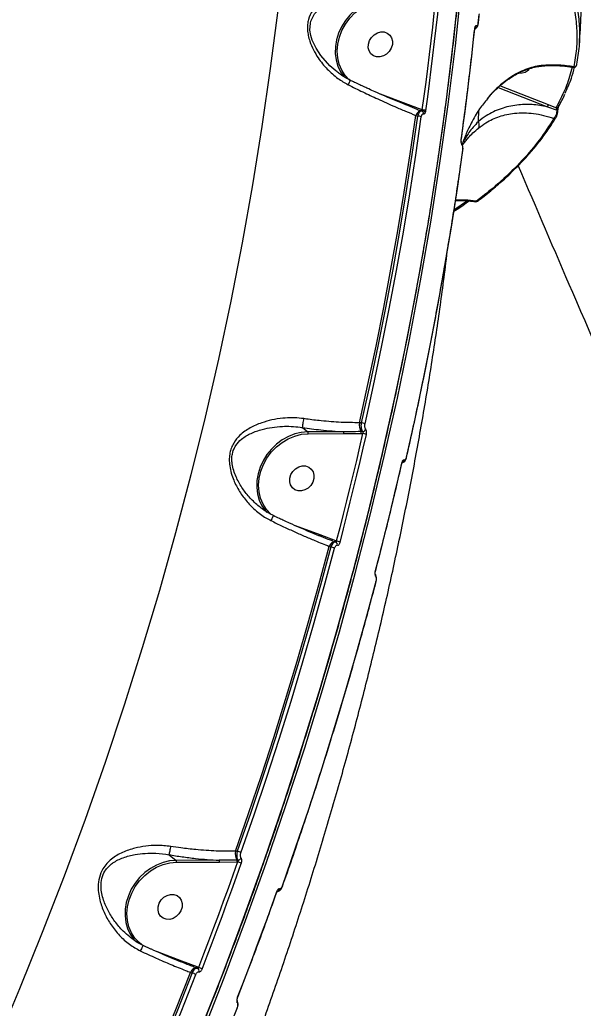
# Model space of a CAD drawing. Header units: millimetres. Extents: x -6879 to 7341, y -8047 to 7187.
# Drawn here: x 573.4 to 763.9, y 2639.2 to 2973.6 of the extents above; entities that cross this region are included whole.
import ezdxf

# ---------------------------------------------------------------- set-up
doc = ezdxf.new("R2010")
doc.units = ezdxf.units.MM
for name, color, linetype in [('DIKOM_ОБЪЕКТ', 7, 'Continuous'), ('DIKOM_РАЗМЕР_ЗОНА', 7, 'Continuous'), ('DIKOM_РАЗМЕР_ОБЪЕКТА', 7, 'Continuous')]:
    doc.layers.add(name, color=color, linetype=linetype)
doc.styles.add('style1', font='arial.ttf', dxfattribs={"width": 0.8})
doc.dimstyles.new('1-50', dxfattribs={"dimtxt": 300, "dimasz": 200, "dimexe": 100, "dimexo": 0, "dimgap": 100, "dimtad": 0, "dimdec": 0, "dimtxsty": 'style1', "dimcen": 0, "dimclrd": 7, "dimclre": 7, "dimadec": 1, "dimazin": 2, "dimtfac": 1, "dimtdec": 0, "dimtmove": 1, "dimatfit": 3, "dimfxl": 0, "dimlwd": 25, "dimlwe": 18, "dimarcsym": 0})

# ---------------------------------------------------------------- blocks, each defined once
blk = doc.blocks.new('*D19')
at = {"layer": 'Defpoints', "color": 0, "transparency": 16777216}
for p in [(5624.04, 6094.27), (-4435.35, 2864.29), (5624.04, -2640.11)]:
    blk.add_point(p, dxfattribs=at)
at = {"layer": 'DIKOM_РАЗМЕР_ОБЪЕКТА', "color": 7, "lineweight": 18, "transparency": 16777216}
for p, q in [((-4435.35, 2864.29), (-4435.35, 6194.27)), ((5624.04, -2640.11), (5624.04, 6194.27))]:
    blk.add_line(p, q, dxfattribs=at)
at = {"layer": 'DIKOM_РАЗМЕР_ОБЪЕКТА', "color": 7, "lineweight": 25, "transparency": 16777216}
for p, q in [((-4235.35, 6094.27), (2113.67, 6094.27)), ((5424.04, 6094.27), (3193.46, 6094.27))]:
    blk.add_line(p, q, dxfattribs=at)
at = {"layer": 'DIKOM_РАЗМЕР_ОБЪЕКТА', "color": 7, "transparency": 16777216}
for points in [[(-4235.35, 6127.6), (-4235.35, 6060.94), (-4435.35, 6094.27)], [(5424.04, 6127.6), (5424.04, 6060.94), (5624.04, 6094.27)]]:
    blk.add_solid(points, dxfattribs=at)
at = {"layer": 'DIKOM_РАЗМЕР_ОБЪЕКТА', "color": 0, "transparency": 16777216, "insert": (2653.56, 6094.27), "char_height": 300, "attachment_point": 5, "style": 'style1'}
blk.add_mtext('10100', dxfattribs=at)
blk = doc.blocks.new('*D17')
at = {"layer": 'Defpoints', "color": 0, "transparency": 16777216}
for p in [(-5935.35, 6990.27), (-5935.35, 998.27), (7340.79, -2830.86)]:
    blk.add_point(p, dxfattribs=at)
at = {"layer": 'DIKOM_РАЗМЕР_ЗОНА', "color": 7, "lineweight": 18, "transparency": 16777216}
for p, q in [((-5935.35, 998.27), (-5935.35, 7090.27)), ((7340.79, -2830.86), (7340.79, 7090.27))]:
    blk.add_line(p, q, dxfattribs=at)
at = {"layer": 'DIKOM_РАЗМЕР_ЗОНА', "color": 7, "lineweight": 25, "transparency": 16777216}
for p, q in [((-5735.35, 6990.27), (2016.67, 6990.27)), ((7140.79, 6990.27), (3096.46, 6990.27))]:
    blk.add_line(p, q, dxfattribs=at)
at = {"layer": 'DIKOM_РАЗМЕР_ЗОНА', "color": 7, "transparency": 16777216}
for points in [[(-5735.35, 7023.6), (-5735.35, 6956.94), (-5935.35, 6990.27)], [(7140.79, 7023.6), (7140.79, 6956.94), (7340.79, 6990.27)]]:
    blk.add_solid(points, dxfattribs=at)
at = {"layer": 'DIKOM_РАЗМЕР_ЗОНА', "color": 0, "transparency": 16777216, "insert": (2556.56, 6990.27), "char_height": 300, "attachment_point": 5, "style": 'style1'}
blk.add_mtext('13300', dxfattribs=at)

msp = doc.modelspace()

# ---------------------------------------------------------------- linework, layer by layer
at = {"layer": 'DIKOM_ОБЪЕКТ', "color": 7, "linetype": 'Continuous', "lineweight": 15}
for p, q in [((728.42, 2972.39), (728.73, 2975.41)), ((728.42, 2972.39), (728.43, 2972.4)), ((680.57, 2956.06), (680.22, 2956.35)), ((735.1, 2950.67), (751.79, 2944.18)), ((752.17, 2944.76), (735.66, 2951.18)), ((704.02, 2945.17), (695.39, 2948.39)), ((728.43, 2939.17), (728.61, 2943.01)), ((754.68, 2943.78), (752.17, 2944.76)), ((755.59, 2944.23), (755.58, 2944.21)), ((707.29, 2941.23), (707.86, 2941.02)), ((709.19, 2942.75), (709.38, 2942.68)), ((754.77, 2940.65), (754.75, 2940.61)), ((723.18, 2929.3), (723.18, 2929.31)), ((724.8, 2912.35), (720.18, 2909.12)), ((728.41, 2912.33), (728.36, 2912.29)), ((688.83, 2837.26), (688.24, 2837.25)), ((668.97, 2835.63), (670.77, 2834.17)), ((682.82, 2834.21), (670.77, 2834.17)), ((670.91, 2833.53), (682.96, 2833.57)), ((682.96, 2833.57), (688.84, 2833.64)), ((689.27, 2834.24), (688.74, 2834.24)), ((688.84, 2833.64), (689.3, 2833.64)), ((674.93, 2799.29), (666.6, 2802.4)), ((680.28, 2797.24), (674.93, 2799.29)), ((679.9, 2796.94), (680.23, 2796.82)), ((680.39, 2797.2), (680.28, 2797.24)), ((678, 2795.43), (678.54, 2795.22)), ((646.92, 2692.27), (646.31, 2692.27)), ((623.86, 2691.1), (626.24, 2689.18)), ((640.79, 2689.23), (626.24, 2689.18)), ((647.19, 2689.26), (646.82, 2689.25)), ((626.37, 2688.54), (640.92, 2688.59)), ((640.92, 2688.59), (646.92, 2688.65)), ((646.92, 2688.65), (647.04, 2688.65)), ((617.75, 2659.17), (615.12, 2660.38)), ((628.15, 2655.13), (619.97, 2658.19)), ((633.4, 2653.12), (628.15, 2655.13)), ((633.02, 2652.82), (633.49, 2652.64)), ((633.81, 2652.97), (633.4, 2653.12)), ((631.12, 2651.31), (631.65, 2651.11))]:
    msp.add_line(p, q, dxfattribs=at)
at = {"layer": 'DIKOM_ОБЪЕКТ', "color": 7, "linetype": 'Continuous', "lineweight": 15, "flags": 128}
for points in [[(721.96, 2985.26), (719.85, 2965.41), (717.4, 2945.55), (714.63, 2925.68), (711.52, 2905.82), (708.09, 2885.95), (704.33, 2866.1), (700.23, 2846.26), (695.82, 2826.45), (691.08, 2806.67), (686.01, 2786.91), (680.63, 2767.2), (674.92, 2747.54), (668.9, 2727.93), (662.56, 2708.38), (655.9, 2688.89), (648.94, 2669.47), (641.66, 2650.13), (634.07, 2630.87)], [(634.89, 2630.21), (642.48, 2649.47), (649.76, 2668.81), (656.72, 2688.23), (663.38, 2707.71), (669.72, 2727.27), (675.74, 2746.88), (681.45, 2766.54), (686.83, 2786.25), (691.9, 2806), (696.64, 2825.79), (701.06, 2845.6), (705.15, 2865.44), (708.91, 2885.29), (712.34, 2905.15), (715.45, 2925.02), (718.22, 2944.89), (720.67, 2964.75), (722.78, 2984.59)], [(680.22, 2956.35), (678.21, 2958.02), (675.16, 2961.5), (673.57, 2963.94), (672.3, 2966.65), (671.79, 2968.3), (671.5, 2970.05), (671.63, 2972.46), (671.78, 2973.09), (673.01, 2975.58), (674.75, 2977.39), (676.89, 2978.85), (679.96, 2980.29), (683.42, 2981.36), (686.99, 2982.04), (690.87, 2982.35), (693.41, 2982.31), (696.02, 2982.06), (696.02, 2982.06), (696.02, 2982.06)], [(697.33, 2981), (695.12, 2980.81), (692.91, 2980.28), (690.74, 2979.44), (688.67, 2978.29), (686.74, 2976.86), (685, 2975.18), (683.47, 2973.29), (682.19, 2971.23), (681.19, 2969.05), (680.5, 2966.79), (680.12, 2964.49), (680.06, 2962.22), (680.34, 2960.02), (680.93, 2957.93), (681.83, 2956.01), (683.02, 2954.29), (683.16, 2954.12)], [(684.83, 2953.17), (684.83, 2953.18), (683.38, 2954.72), (682.22, 2956.53), (681.37, 2958.54), (680.87, 2960.72), (680.71, 2963), (680.9, 2965.34), (681.44, 2967.68), (682.32, 2969.96), (683.51, 2972.13), (684.99, 2974.13), (686.71, 2975.92), (688.64, 2977.45), (690.74, 2978.68), (692.94, 2979.59), (695.2, 2980.16), (697.46, 2980.36)], [(713.92, 2980.46), (713.41, 2975.79), (712.89, 2971.13), (712.35, 2966.46), (711.79, 2961.8), (711.21, 2957.13), (710.62, 2952.46), (710, 2947.79), (709.37, 2943.12)], [(710.67, 2942.82), (711.3, 2947.49), (711.92, 2952.16), (712.51, 2956.83), (713.09, 2961.51), (713.65, 2966.18), (714.19, 2970.85), (714.72, 2975.52), (715.22, 2980.18)], [(660.58, 2976.79), (658.08, 2957.11), (655.25, 2937.43), (652.08, 2917.75), (648.58, 2898.08), (644.74, 2878.42), (640.58, 2858.77), (636.08, 2839.16), (631.25, 2819.57), (626.09, 2800.02), (620.61, 2780.52), (614.81, 2761.06), (608.68, 2741.67), (602.23, 2722.33), (595.46, 2703.07), (588.38, 2683.87), (580.98, 2664.76), (573.27, 2645.74), (565.25, 2626.81), (556.93, 2607.98), (548.3, 2589.25), (539.37, 2570.63), (530.14, 2552.14), (520.61, 2533.76)], [(728.66, 2975.55), (728.62, 2975.17), (728.59, 2974.79), (728.55, 2974.42), (728.51, 2974.04), (728.47, 2973.66), (728.43, 2973.29), (728.39, 2972.91), (728.35, 2972.53)], [(727.12, 2970.57), (726.61, 2965.9), (726.09, 2961.23), (725.55, 2956.56), (724.99, 2951.89), (724.41, 2947.22), (723.82, 2942.55), (723.2, 2937.87), (722.57, 2933.2)], [(696.59, 2969.45), (697.64, 2969.09), (698.5, 2968.42), (699.09, 2967.49), (699.39, 2966.38), (699.35, 2965.18), (698.98, 2963.99), (698.32, 2962.9), (697.41, 2962), (696.33, 2961.37), (695.17, 2961.05), (694.02, 2961.07), (692.97, 2961.43), (692.11, 2962.1), (691.52, 2963.03), (691.22, 2964.14), (691.26, 2965.34), (691.63, 2966.53), (692.29, 2967.62), (693.2, 2968.52), (694.28, 2969.16), (695.44, 2969.48), (696.59, 2969.45)], [(745.37, 2956.75), (745.33, 2956.55), (744.96, 2956.14), (744.26, 2955.8), (743.29, 2955.56), (742.12, 2955.43), (741.83, 2955.41)], [(704.02, 2945.17), (703.97, 2945.08), (703.92, 2945.01), (703.87, 2944.95), (703.81, 2944.9), (703.75, 2944.87), (703.7, 2944.85), (703.65, 2944.86), (703.64, 2944.86)], [(755.29, 2942.79), (755.31, 2942.81), (755.31, 2942.84), (755.29, 2942.86), (755.26, 2942.89), (755.22, 2942.91), (755.16, 2942.94), (755.1, 2942.96), (755.02, 2942.99)], [(688.24, 2837.25), (691.11, 2850.23), (693.84, 2863.21), (696.44, 2876.2), (698.89, 2889.2), (701.2, 2902.21), (703.37, 2915.21), (705.4, 2928.22), (707.29, 2941.23)], [(707.86, 2941.02), (705.97, 2928.04), (703.94, 2915.06), (701.78, 2902.08), (699.47, 2889.1), (697.02, 2876.13), (694.43, 2863.16), (691.7, 2850.2), (688.83, 2837.26)], [(690.11, 2836.87), (692.98, 2849.82), (695.71, 2862.79), (698.3, 2875.77), (700.75, 2888.75), (703.07, 2901.74), (705.24, 2914.73), (707.26, 2927.72), (709.15, 2940.71)], [(709.19, 2942.75), (708.97, 2942.79), (708.73, 2942.75), (708.48, 2942.65), (708.22, 2942.48), (707.96, 2942.24), (707.72, 2941.95), (707.49, 2941.61), (707.29, 2941.23)], [(722.62, 2932.48), (722.62, 2932.48), (722.59, 2932.45), (722.54, 2932.43)], [(723.1, 2929.44), (721.22, 2916.45), (719.19, 2903.45), (717.02, 2890.46), (714.71, 2877.48), (712.26, 2864.49), (709.66, 2851.52), (706.93, 2838.55), (704.06, 2825.59)], [(670.77, 2834.17), (668.56, 2833.98), (666.35, 2833.46), (664.19, 2832.61), (662.12, 2831.46), (660.19, 2830.03), (658.44, 2828.35), (656.91, 2826.46), (655.63, 2824.41), (654.64, 2822.22), (653.94, 2819.96), (653.56, 2817.66), (653.51, 2815.39), (653.78, 2813.19), (654.38, 2811.1), (655.28, 2809.18), (656.46, 2807.46), (656.97, 2806.88)], [(658.41, 2806.23), (658.27, 2806.35), (656.82, 2807.9), (655.66, 2809.7), (654.82, 2811.71), (654.31, 2813.89), (654.15, 2816.18), (654.35, 2818.52), (654.89, 2820.85), (655.77, 2823.13), (656.96, 2825.3), (658.43, 2827.3), (660.16, 2829.09), (662.09, 2830.62), (664.18, 2831.85), (666.39, 2832.76), (668.65, 2833.33), (670.91, 2833.53)], [(689.3, 2833.64), (688.25, 2829.08), (687.18, 2824.52), (686.09, 2819.96), (684.98, 2815.41), (683.86, 2810.85), (682.72, 2806.3), (681.56, 2801.75), (680.39, 2797.2)], [(681.66, 2796.78), (682.84, 2801.33), (684, 2805.88), (685.14, 2810.44), (686.26, 2815), (687.37, 2819.55), (688.46, 2824.12), (689.53, 2828.68), (690.59, 2833.24)], [(670.04, 2822.63), (671.08, 2822.26), (671.94, 2821.59), (672.54, 2820.66), (672.83, 2819.56), (672.79, 2818.36), (672.43, 2817.16), (671.76, 2816.07), (670.85, 2815.17), (669.78, 2814.54), (668.61, 2814.22), (667.46, 2814.24), (666.42, 2814.6), (665.56, 2815.28), (664.96, 2816.2), (664.67, 2817.31), (664.71, 2818.51), (665.08, 2819.7), (665.74, 2820.79), (666.65, 2821.69), (667.73, 2822.33), (668.89, 2822.65), (670.04, 2822.63)], [(702.49, 2823.62), (701.43, 2819.06), (700.36, 2814.5), (699.27, 2809.94), (698.16, 2805.38), (697.04, 2800.82), (695.89, 2796.27), (694.74, 2791.71), (693.56, 2787.16)], [(674.93, 2799.29), (674.88, 2799.2), (674.83, 2799.13), (674.77, 2799.07), (674.72, 2799.02), (674.66, 2798.99), (674.6, 2798.98), (674.55, 2798.98), (674.55, 2798.98)], [(679.9, 2796.94), (679.68, 2796.98), (679.44, 2796.95), (679.18, 2796.85), (678.93, 2796.67), (678.67, 2796.44), (678.43, 2796.14), (678.2, 2795.8), (678, 2795.43)], [(680.28, 2797.24), (680.24, 2797.17), (680.19, 2797.1), (680.14, 2797.04), (680.09, 2796.99), (680.04, 2796.96), (679.99, 2796.94), (679.94, 2796.93), (679.9, 2796.94)], [(646.31, 2692.27), (650.75, 2705.07), (655.06, 2717.91), (659.23, 2730.77), (663.26, 2743.66), (667.15, 2756.57), (670.9, 2769.5), (674.52, 2782.45), (678, 2795.43)], [(678.54, 2795.22), (675.07, 2782.28), (671.46, 2769.35), (667.71, 2756.44), (663.83, 2743.56), (659.81, 2730.69), (655.65, 2717.86), (651.35, 2705.05), (646.92, 2692.27)], [(648.17, 2691.76), (652.6, 2704.55), (656.9, 2717.37), (661.06, 2730.22), (665.09, 2743.09), (668.98, 2755.98), (672.73, 2768.9), (676.34, 2781.84), (679.81, 2794.8)], [(693.77, 2783.52), (690.29, 2770.56), (686.68, 2757.63), (682.93, 2744.71), (679.04, 2731.81), (675.01, 2718.94), (670.85, 2706.09), (666.55, 2693.28), (662.12, 2680.49)], [(626.24, 2689.18), (624.03, 2688.99), (621.82, 2688.46), (619.65, 2687.62), (617.58, 2686.47), (615.65, 2685.04), (613.9, 2683.36), (612.37, 2681.47), (611.1, 2679.41), (610.1, 2677.23), (609.41, 2674.96), (609.03, 2672.67), (608.97, 2670.4), (609.25, 2668.19), (609.84, 2666.11), (610.74, 2664.19), (611.93, 2662.47), (612.83, 2661.49)], [(614.61, 2660.65), (613.73, 2661.35), (612.29, 2662.9), (611.13, 2664.71), (610.28, 2666.72), (609.77, 2668.9), (609.62, 2671.18), (609.81, 2673.52), (610.35, 2675.86), (611.23, 2678.14), (612.42, 2680.31), (613.89, 2682.31), (615.62, 2684.09), (617.55, 2685.62), (619.64, 2686.86), (621.85, 2687.77), (624.11, 2688.33), (626.37, 2688.54)], [(647.04, 2688.65), (645.45, 2684.18), (643.83, 2679.71), (642.2, 2675.24), (640.56, 2670.78), (638.9, 2666.32), (637.22, 2661.87), (635.52, 2657.42), (633.81, 2652.97)], [(635.04, 2652.43), (636.76, 2656.87), (638.45, 2661.33), (640.14, 2665.79), (641.8, 2670.25), (643.45, 2674.71), (645.08, 2679.18), (646.69, 2683.66), (648.29, 2688.14)], [(625.5, 2677.63), (626.55, 2677.27), (627.4, 2676.6), (628, 2675.67), (628.29, 2674.56), (628.26, 2673.36), (627.89, 2672.17), (627.22, 2671.08), (626.32, 2670.18), (625.24, 2669.55), (624.08, 2669.23), (622.93, 2669.25), (621.88, 2669.61), (621.02, 2670.28), (620.42, 2671.21), (620.13, 2672.32), (620.17, 2673.52), (620.54, 2674.71), (621.2, 2675.8), (622.11, 2676.7), (623.19, 2677.33), (624.35, 2677.65), (625.5, 2677.63)], [(660.19, 2678.52), (658.59, 2674.04), (656.98, 2669.57), (655.35, 2665.1), (653.7, 2660.63), (652.03, 2656.17), (650.35, 2651.71), (648.66, 2647.26), (646.94, 2642.81)], [(660.27, 2678.39), (660.27, 2678.41), (660.25, 2678.46), (660.19, 2678.52)], [(628.15, 2655.13), (628.1, 2655.05), (628.05, 2654.97), (627.99, 2654.91), (627.94, 2654.86), (627.88, 2654.83), (627.82, 2654.82), (627.77, 2654.82), (627.77, 2654.83)], [(633.02, 2652.82), (632.8, 2652.86), (632.56, 2652.83), (632.3, 2652.73), (632.05, 2652.55), (631.79, 2652.32), (631.55, 2652.02), (631.32, 2651.68), (631.12, 2651.31)], [(633.4, 2653.12), (633.36, 2653.05), (633.31, 2652.98), (633.26, 2652.92), (633.21, 2652.88), (633.16, 2652.84), (633.11, 2652.82), (633.06, 2652.81), (633.02, 2652.82)], [(587.61, 2551.6), (593.5, 2563.91), (599.26, 2576.27), (604.9, 2588.67), (610.4, 2601.12), (615.78, 2613.6), (621.02, 2626.13), (626.14, 2638.7), (631.12, 2651.31)], [(631.65, 2651.11), (626.68, 2638.53), (621.58, 2625.98), (616.34, 2613.48), (610.98, 2601.02), (605.49, 2588.6), (599.86, 2576.22), (594.12, 2563.89), (588.24, 2551.6)], [(589.44, 2550.98), (595.32, 2563.27), (601.07, 2575.61), (606.7, 2588), (612.19, 2600.43), (617.56, 2612.91), (622.8, 2625.42), (627.91, 2637.97), (632.89, 2650.56)], [(647.02, 2642.68), (647.02, 2642.71), (647, 2642.75), (646.94, 2642.81)], [(646.84, 2639.29), (641.86, 2626.7), (636.75, 2614.14), (631.51, 2601.63), (626.14, 2589.16), (620.65, 2576.73), (615.02, 2564.34), (609.27, 2552), (603.39, 2539.7)], [(646.91, 2639.17), (646.92, 2639.18), (646.89, 2639.23), (646.84, 2639.29)]]:
    msp.add_lwpolyline(points, dxfattribs=at)
at = {"layer": 'DIKOM_ОБЪЕКТ', "color": 7, "linetype": 'Continuous', "lineweight": 15}
for centre, radius, start, end in [((727.03, 2970.43), 0.16, 358.4394, 57.4711), ((726.66, 2971.58), 1.08, 303.2467, 358.1256), ((728.26, 2972.4), 0.161, 1.6729, 56.5884), ((760.77, 2958.6), 0.947, 266.8483, 354.9665), ((709.48, 2940.67), 2.45, 60.9947, 92.562), ((752.43, 2944.18), 0.638, 114.1705, 179.3995), ((754.8, 2944.69), 0.926, 262.6349, 328.3673), ((707.96, 2938.55), 2.47, 61.1073, 92.3531), ((709.23, 2943), 0.254, 260.3076, 326.6537), ((709.03, 2941.86), 0.889, 354.0356, 66.9987), ((709.31, 2941.51), 1.36, 29.1052, 84.1144), ((753.99, 2941.14), 0.919, 265.1152, 325.3183), ((722.49, 2933.07), 0.154, 356.2087, 58.6529), ((722.13, 2931.49), 0.726, 346.224, 35.6317), ((723.02, 2929.31), 0.157, 1.2984, 57.4007), ((727.93, 2912.98), 0.811, 261.2766, 301.389), ((692.51, 2836.42), 4.35, 168.982, 210.0929), ((688.65, 2834.38), 2.88, 59.5808, 86.4127), ((670.15, 2833.71), 0.776, 347.0966, 36.7326), ((682.2, 2833.75), 0.776, 347.1015, 36.7277), ((687.99, 2833.8), 0.871, 348.9841, 30.0911), ((689.21, 2835.45), 1.21, 273.0294, 341.0352), ((689.12, 2830.76), 2.88, 59.4039, 86.2925), ((702.42, 2823.5), 0.144, 356.2521, 61.2537), ((702.22, 2824.76), 1.07, 294.3025, 351.8319), ((703.99, 2825.47), 0.143, 356.6783, 60.5894), ((679.86, 2795.99), 0.903, 346.7796, 66.088), ((680.08, 2794.15), 3.07, 58.873, 84.1783), ((678.22, 2792.15), 3.09, 58.9586, 83.9813), ((693.5, 2787.04), 0.14, 355.7225, 62.3609), ((692.97, 2785.62), 0.752, 338.5321, 34.3881), ((693.7, 2783.4), 0.139, 355.9072, 61.8632), ((650.59, 2691.44), 4.35, 168.9817, 210.0909), ((646.13, 2688.57), 3.79, 57.444, 77.9076), ((625.62, 2688.71), 0.776, 347.1015, 36.7277), ((640.17, 2688.76), 0.775, 347.0804, 36.7407), ((646.07, 2688.82), 0.87, 348.9702, 30.105), ((647.14, 2690.46), 1.2, 272.2211, 335.0002), ((646.24, 2684.94), 3.8, 57.3063, 77.7657), ((660.13, 2679.76), 1.06, 289.9274, 345.6446), ((662.06, 2680.36), 0.137, 0.5032, 63.5581), ((633.11, 2651.81), 0.919, 339.762, 65.0299), ((632.78, 2648.97), 4.13, 56.7838, 75.62), ((630.61, 2647.07), 4.17, 56.8329, 75.4316), ((646.2, 2641.42), 0.788, 331.42, 32.2443)]:
    msp.add_arc(centre, radius, start, end, dxfattribs=at)
for points, knots in [([(541.92, 2443.93), (543.65, 2446.87), (548.67, 2455.41), (556.79, 2469.64), (566.21, 2486.65), (575.38, 2503.77), (584.3, 2521), (592.96, 2538.34), (601.38, 2555.77), (609.54, 2573.3), (617.44, 2590.93), (625.09, 2608.63), (632.47, 2626.42), (639.59, 2644.29), (646.44, 2662.23), (653.03, 2680.23), (659.35, 2698.3), (665.39, 2716.43), (671.17, 2734.61), (676.67, 2752.84), (681.9, 2771.11), (686.85, 2789.42), (691.52, 2807.77), (695.92, 2826.14), (700.03, 2844.54), (703.87, 2862.96), (707.42, 2881.4), (710.69, 2899.84), (713.67, 2918.29), (716.37, 2936.74), (718.79, 2955.19), (720.91, 2973.63), (722.76, 2992.05), (724.31, 3010.46), (725.53, 3027.94), (726.12, 3039.28), (726.39, 3044.5)], [0, 0, 0, 0, 0.015771, 0.045729, 0.075688, 0.105646, 0.135605, 0.165564, 0.195522, 0.225481, 0.255439, 0.285398, 0.315356, 0.345315, 0.375273, 0.405232, 0.43519, 0.465148, 0.495107, 0.525065, 0.555024, 0.584982, 0.61494, 0.644898, 0.674857, 0.704815, 0.734773, 0.764731, 0.794689, 0.824648, 0.854606, 0.884564, 0.914521, 0.944479, 0.974437, 1, 1, 1, 1]), ([(696.36, 2985.22), (695.45, 2985.31), (693.64, 2985.49), (690.44, 2985.41), (686.87, 2984.95), (683.04, 2983.96), (679.48, 2982.57), (676.48, 2980.86), (674.06, 2978.91), (672.17, 2976.66), (671.06, 2974.26), (670.66, 2971.99), (670.63, 2970.15), (670.9, 2968.25), (671.51, 2965.95), (672.61, 2963.37), (674.53, 2960.15), (677.24, 2956.83), (680.66, 2953.77), (683.24, 2952.29), (684.41, 2951.62)], [0, 0, 0, 0, 0.0450778, 0.0901812, 0.1588886, 0.2276835, 0.2984026, 0.3691119, 0.4250477, 0.4808189, 0.5408199, 0.5713834, 0.6019546, 0.6344662, 0.6670295, 0.7198468, 0.7727703, 0.8528844, 0.9329875, 1, 1, 1, 1]), ([(761.72, 2958.52), (762.06, 2960.54), (762.74, 2964.58), (762.79, 2970.71), (762.2, 2976.88), (761.15, 2981.01), (760.62, 2983.08)], [0, 0, 0, 0, 0.249098, 0.498193, 0.749096, 1, 1, 1, 1]), ([(759.63, 2982.16), (760.15, 2980.11), (761.19, 2976.02), (761.79, 2969.88), (761.74, 2963.75), (761.06, 2959.69), (760.72, 2957.66)], [0, 0, 0, 0, 0.249096, 0.498195, 0.749096, 1, 1, 1, 1]), ([(762.6, 2965.48), (762.81, 2968.73), (763.15, 2973.97), (763.39, 2979.21), (763.49, 2981.2)], [0, 0, 0, 0, 0.618597, 1, 1, 1, 1]), ([(722.64, 2933.06), (723.08, 2936.3), (724.35, 2945.68), (725.86, 2958.14), (726.86, 2967.36), (727.19, 2970.43)], [0, 0, 0, 0, 0.259791, 0.753253, 1, 1, 1, 1]), ([(727.74, 2971.55), (727.73, 2971.55), (727.65, 2971.58), (727.51, 2971.56), (727.33, 2971.37), (727.19, 2971.03), (727.14, 2970.72), (727.12, 2970.57)], [0, 0, 0, 0, 0.037243, 0.278194, 0.519052, 0.75955, 1, 1, 1, 1]), ([(727.2, 2970.43), (727.2, 2970.45), (727.2, 2970.54), (727.23, 2970.67), (727.27, 2970.78), (727.28, 2970.8), (727.28, 2970.8)], [0, 0, 0, 0, 0.094901, 0.449946, 0.754659, 1, 1, 1, 1]), ([(727.21, 2970.55), (727.33, 2970.58), (727.6, 2970.66), (727.92, 2970.96), (728.19, 2971.39), (728.36, 2971.87), (728.4, 2972.26), (728.41, 2972.4)], [0, 0, 0, 0, 0.156686, 0.341136, 0.55015, 0.831569, 1, 1, 1, 1]), ([(728.35, 2972.53), (728.33, 2972.38), (728.28, 2972.07), (728.14, 2971.73), (727.97, 2971.54), (727.82, 2971.52), (727.75, 2971.55), (727.74, 2971.55)], [0, 0, 0, 0, 0.240471, 0.481023, 0.721891, 0.962884, 1, 1, 1, 1]), ([(749.82, 2958.08), (749.72, 2958.07), (748.8, 2957.96), (746.99, 2957.62), (744.34, 2956.77), (741.66, 2955.54), (738.64, 2953.74), (735.45, 2951.21), (732.91, 2948.77), (731.74, 2947.2), (731.47, 2946.84)], [0, 0, 0, 0, 0.015773, 0.140619, 0.269004, 0.401575, 0.537267, 0.734852, 0.938494, 1, 1, 1, 1]), ([(731.52, 2946.89), (732.08, 2947.55), (733.29, 2948.98), (735.35, 2950.97), (737.6, 2952.84), (739.82, 2954.35), (742.02, 2955.59), (744.18, 2956.55), (746.35, 2957.27), (748.11, 2957.7), (749.08, 2957.8), (749.4, 2957.84)], [0, 0, 0, 0, 0.119164, 0.2565228, 0.3878063, 0.5138612, 0.6201719, 0.7329708, 0.8426673, 0.9482733, 1, 1, 1, 1]), ([(749.82, 2958.08), (749.8, 2958.06), (749.68, 2957.95), (749.54, 2957.84), (749.41, 2957.87), (749.4, 2957.87)], [0, 0, 0, 0, 0.144107, 0.92317, 1, 1, 1, 1]), ([(749.41, 2957.85), (749.64, 2957.88), (750.95, 2958.08), (753.43, 2958.15), (756.82, 2958.02), (759.2, 2957.78), (760.43, 2957.52), (760.51, 2957.5)], [0, 0, 0, 0, 0.063741, 0.367379, 0.671851, 0.97735, 1, 1, 1, 1]), ([(760.72, 2957.66), (759.04, 2957.9), (755.36, 2958.44), (751.77, 2958.21), (749.82, 2958.08)], [0, 0, 0, 0, 0.457445, 1, 1, 1, 1]), ([(760.16, 2957.56), (759.59, 2955.48), (758.33, 2950.83), (755.97, 2946.28), (754.68, 2943.78)], [0, 0, 0, 0, 0.449676, 1, 1, 1, 1]), ([(757.75, 2948.7), (758.53, 2950.41), (759.86, 2953.33), (760.64, 2956.3), (760.97, 2957.55)], [0, 0, 0, 0, 0.5814151, 1, 1, 1, 1]), ([(760.51, 2957.52), (760.61, 2957.5), (760.82, 2957.48), (761.11, 2957.57), (761.34, 2957.72), (761.5, 2957.9), (761.6, 2958.06), (761.65, 2958.19), (761.68, 2958.3), (761.69, 2958.36), (761.7, 2958.4)], [0, 0, 0, 0, 0.157418, 0.335392, 0.480852, 0.605578, 0.712193, 0.800789, 0.891122, 1, 1, 1, 1]), ([(760.72, 2957.66), (760.7, 2957.63), (760.63, 2957.53), (760.56, 2957.53), (760.52, 2957.53)], [0, 0, 0, 0, 0.268601, 1, 1, 1, 1]), ([(685.04, 2953.2), (684.68, 2953.37), (683.5, 2953.92), (681.99, 2954.87), (680.92, 2955.73), (680.54, 2956.03)], [0, 0, 0, 0, 0.225088, 0.728305, 1, 1, 1, 1]), ([(685.01, 2953.13), (685.02, 2953.13), (685.05, 2953.13), (684.95, 2952.85), (684.75, 2952.37), (684.55, 2951.91), (684.43, 2951.66), (684.41, 2951.62)], [0, 0, 0, 0, 0.148208, 0.426491, 0.704728, 0.952587, 1, 1, 1, 1]), ([(691.42, 2950.17), (690.96, 2950.37), (689.36, 2951.1), (687.21, 2952.11), (685.55, 2952.91), (685.03, 2953.17)], [0, 0, 0, 0, 0.215034, 0.752828, 1, 1, 1, 1]), ([(684.41, 2951.62), (686.06, 2950.79), (689.4, 2949.14), (694.72, 2946.63), (699.55, 2944.46), (703.84, 2942.63), (706.14, 2941.7), (707.29, 2941.23)], [0, 0, 0, 0, 0.210647, 0.42475, 0.676212, 0.837396, 1, 1, 1, 1]), ([(707.06, 2943.56), (707.03, 2943.57), (705.96, 2943.97), (703.73, 2944.86), (700.4, 2946.23), (696.97, 2947.69), (693.97, 2949), (692.12, 2949.85), (691.42, 2950.17)], [0, 0, 0, 0, 0.00562, 0.221581, 0.438208, 0.65474, 0.870579, 1, 1, 1, 1]), ([(731.47, 2946.84), (730.57, 2945.72), (728.45, 2943.08), (726.46, 2939.52), (725, 2936.55), (724.1, 2934.5), (723.4, 2932.69), (723.17, 2931.99), (723.08, 2931.69)], [0, 0, 0, 0, 0.214337, 0.505512, 0.628712, 0.753526, 0.89386, 1, 1, 1, 1]), ([(755.55, 2944.23), (755.94, 2944.91), (756.74, 2946.29), (757.36, 2947.68), (757.68, 2948.39)], [0, 0, 0, 0, 0.494355, 1, 1, 1, 1]), ([(709.37, 2943.12), (709.2, 2943.19), (707.41, 2943.86), (705.63, 2944.55), (704.02, 2945.17)], [0, 0, 0, 0, 0.09741, 1, 1, 1, 1]), ([(707.09, 2943.55), (707.55, 2943.37), (708.25, 2943.1), (708.95, 2942.84), (709.19, 2942.75)], [0, 0, 0, 0, 0.655633, 1, 1, 1, 1]), ([(709.37, 2943.12), (709.39, 2943.05), (709.43, 2942.96), (709.44, 2942.88), (709.45, 2942.86)], [0, 0, 0, 0, 0.720722, 1, 1, 1, 1]), ([(751.79, 2944.18), (750.05, 2944.48), (746.55, 2945.08), (741.27, 2944.86), (736.03, 2943.66), (731.69, 2941.66), (729.3, 2939.83), (728.43, 2939.17)], [0, 0, 0, 0, 0.206185, 0.415421, 0.640104, 0.869597, 1, 1, 1, 1]), ([(751.79, 2944.18), (752.03, 2944.1), (753.11, 2943.71), (754.18, 2943.3), (755.02, 2942.99)], [0, 0, 0, 0, 0.217448, 1, 1, 1, 1]), ([(755.02, 2942.99), (754.98, 2942.72), (754.91, 2942.19), (754.68, 2941.41), (754.37, 2940.73), (754.09, 2940.36), (753.94, 2940.24), (753.91, 2940.22)], [0, 0, 0, 0, 0.223407, 0.437685, 0.685001, 0.948834, 1, 1, 1, 1]), ([(754.68, 2943.78), (754.73, 2943.71), (754.82, 2943.61), (754.92, 2943.4), (754.98, 2943.22), (755.01, 2943.08), (755.01, 2943.01), (755.02, 2942.99)], [0, 0, 0, 0, 0.375653, 0.651737, 0.844424, 0.934923, 1, 1, 1, 1]), ([(755.32, 2942.89), (755.32, 2942.94), (755.34, 2943.11), (755.39, 2943.43), (755.46, 2943.79), (755.53, 2944.07), (755.59, 2944.22), (755.59, 2944.22), (755.59, 2944.22)], [0, 0, 0, 0, 0.081848, 0.263011, 0.470031, 0.708744, 0.907663, 1, 1, 1, 1]), ([(709.38, 2942.68), (709.24, 2942.7), (708.96, 2942.74), (708.52, 2942.41), (708.12, 2941.83), (707.94, 2941.29), (707.86, 2941.02)], [0, 0, 0, 0, 0.242523, 0.491725, 0.747284, 1, 1, 1, 1]), ([(709.15, 2940.71), (709.18, 2940.88), (709.25, 2941.22), (709.44, 2941.59), (709.67, 2941.8), (709.83, 2941.78), (709.91, 2941.76)], [0, 0, 0, 0, 0.256603, 0.513661, 0.76128, 1, 1, 1, 1]), ([(709.45, 2942.86), (709.45, 2942.82), (709.46, 2942.74), (709.44, 2942.68), (709.4, 2942.67), (709.38, 2942.67), (709.38, 2942.68)], [0, 0, 0, 0, 0.328262, 0.678904, 0.920308, 1, 1, 1, 1]), ([(709.91, 2941.76), (709.99, 2941.75), (710.14, 2941.73), (710.34, 2941.89), (710.44, 2942.08), (710.49, 2942.17)], [0, 0, 0, 0, 0.3509422, 0.701426, 1, 1, 1, 1]), ([(710.49, 2942.17), (710.52, 2942.22), (710.59, 2942.41), (710.64, 2942.65), (710.67, 2942.82)], [0, 0, 0, 0, 0.287952, 1, 1, 1, 1]), ([(753.91, 2940.22), (752.39, 2937.81), (749.35, 2932.98), (743.31, 2925.9), (736.29, 2918.93), (730.64, 2914.43), (727.81, 2912.18)], [0, 0, 0, 0, 0.2485967, 0.4971912, 0.7485959, 1, 1, 1, 1]), ([(728.33, 2912.35), (728.84, 2912.73), (730.9, 2914.27), (734.21, 2917.02), (738.26, 2920.6), (742, 2924.25), (745.45, 2927.94), (748.59, 2931.68), (751.41, 2935.47), (753.44, 2938.46), (754.42, 2940.21), (754.68, 2940.67)], [0, 0, 0, 0, 0.042784, 0.172824, 0.302972, 0.433191, 0.563432, 0.693638, 0.823756, 0.953741, 1, 1, 1, 1]), ([(728.48, 2936.96), (729.3, 2937.57), (731.51, 2939.23), (735.56, 2941.04), (739.93, 2942), (743.83, 2942.18), (747.13, 2941.93), (750.5, 2941.33), (752.78, 2940.59), (753.91, 2940.22)], [0, 0, 0, 0, 0.112803, 0.307378, 0.506235, 0.62803, 0.749828, 0.874913, 1, 1, 1, 1]), ([(754.76, 2940.66), (754.79, 2940.7), (754.91, 2940.87), (755.02, 2941.22), (755.17, 2941.79), (755.27, 2942.36), (755.29, 2942.69), (755.31, 2942.82)], [0, 0, 0, 0, 0.074937, 0.334547, 0.623473, 0.860014, 1, 1, 1, 1]), ([(723.08, 2931.69), (723.07, 2931.67), (722.94, 2931.29), (722.96, 2931.11), (723.25, 2931.42), (724.01, 2932.44), (725.11, 2933.76), (726.55, 2935.3), (727.84, 2936.4), (728.48, 2936.96)], [0, 0, 0, 0, 0.006339, 0.118551, 0.283258, 0.451128, 0.622648, 0.810159, 1, 1, 1, 1]), ([(728.43, 2939.15), (728.43, 2939.15), (727.81, 2938.53), (726.64, 2937.24), (725.27, 2935.47), (724.23, 2933.89), (723.48, 2932.58), (723.3, 2932.3), (723.21, 2932.16)], [0, 0, 0, 0, 0.000293, 0.218922, 0.437553, 0.630201, 0.822301, 1, 1, 1, 1]), ([(728.43, 2939.17), (728.43, 2939.16), (728.43, 2939.16), (728.43, 2939.16), (728.43, 2939.15), (728.43, 2939.15)], [0, 0, 0, 0, 0.4467285, 0.8177953, 1, 1, 1, 1]), ([(728.48, 2936.96), (728.5, 2936.99), (728.64, 2937.19), (728.78, 2937.66), (728.76, 2938.4), (728.54, 2938.9), (728.43, 2939.15)], [0, 0, 0, 0, 0.054499, 0.37675, 0.688361, 1, 1, 1, 1]), ([(722.57, 2933.2), (722.56, 2933.13), (722.53, 2932.88), (722.54, 2932.62), (722.54, 2932.43)], [0, 0, 0, 0, 0.287923, 1, 1, 1, 1]), ([(722.62, 2932.48), (722.62, 2932.54), (722.61, 2932.71), (722.62, 2932.92), (722.64, 2933.04), (722.65, 2933.06)], [0, 0, 0, 0, 0.28825, 0.881175, 1, 1, 1, 1]), ([(722.54, 2932.43), (722.55, 2932.29), (722.58, 2932), (722.68, 2931.6), (722.79, 2931.41), (722.84, 2931.32)], [0, 0, 0, 0, 0.29862, 0.648989, 1, 1, 1, 1]), ([(722.74, 2931.9), (722.74, 2931.9), (722.73, 2931.9), (722.71, 2931.96), (722.67, 2932.09), (722.64, 2932.27), (722.63, 2932.41), (722.62, 2932.49)], [0, 0, 0, 0, 0.128551, 0.298434, 0.516535, 0.763298, 1, 1, 1, 1]), ([(723.16, 2929.31), (723.19, 2929.53), (723.26, 2930.04), (723.16, 2930.88), (723.01, 2931.53), (722.76, 2931.81), (722.7, 2931.88)], [0, 0, 0, 0, 0.234704, 0.550498, 0.884096, 1, 1, 1, 1]), ([(722.84, 2931.32), (722.89, 2931.23), (723, 2931.04), (723.1, 2930.61), (723.15, 2930.12), (723.14, 2929.71), (723.11, 2929.49), (723.1, 2929.44)], [0, 0, 0, 0, 0.224974, 0.44958, 0.680332, 0.923802, 1, 1, 1, 1]), ([(723.16, 2931.89), (723.16, 2931.89), (723.15, 2931.88), (723.17, 2931.95), (723.18, 2931.98)], [0, 0, 0, 0, 0.5148741, 1, 1, 1, 1]), ([(704.14, 2825.46), (704.86, 2828.68), (706.96, 2838.04), (710.22, 2853.55), (713.83, 2871.98), (717.15, 2890.42), (720.14, 2908.55), (722.08, 2921.51), (723.04, 2928.32), (723.18, 2929.3)], [0, 0, 0, 0, 0.093443, 0.270937, 0.448433, 0.625929, 0.803425, 0.971578, 1, 1, 1, 1]), ([(741.9, 2924.21), (747.98, 2909.94), (761.37, 2878.51), (782.61, 2830.15), (805.68, 2778.56), (829.32, 2726.64), (861.51, 2656.92), (885.88, 2604.75), (902.13, 2569.97)], [0, 0, 0, 0, 0.119584, 0.263489, 0.407395, 0.555535, 0.703677, 1, 1, 1, 1]), ([(720.12, 2908.75), (720.51, 2909), (722.31, 2910.17), (723.97, 2911.37), (725.28, 2912.31)], [0, 0, 0, 0, 0.211252, 1, 1, 1, 1]), ([(720.67, 2912.41), (721.12, 2912.43), (722.61, 2912.52), (724.88, 2912.41), (726.69, 2912.13), (727.44, 2912.01)], [0, 0, 0, 0, 0.203393, 0.670553, 1, 1, 1, 1]), ([(727.81, 2912.18), (727.76, 2912.19), (726.46, 2912.4), (724.07, 2912.67), (721.76, 2912.59), (720.69, 2912.55)], [0, 0, 0, 0, 0.020072, 0.545234, 1, 1, 1, 1]), ([(727.44, 2912.08), (727.46, 2912.07), (727.62, 2912.02), (727.95, 2912.09), (728.26, 2912.2), (728.38, 2912.31), (728.41, 2912.34)], [0, 0, 0, 0, 0.04981, 0.490292, 0.893899, 1, 1, 1, 1]), ([(727.81, 2912.18), (727.79, 2912.16), (727.66, 2912.08), (727.55, 2912.08), (727.45, 2912.09)], [0, 0, 0, 0, 0.1890323, 1, 1, 1, 1]), ([(579.48, 2463.04), (580.45, 2464.85), (584.48, 2472.36), (591.36, 2485.67), (600.04, 2503), (608.43, 2520.46), (616.57, 2538.02), (624.42, 2555.69), (632, 2573.47), (639.31, 2591.34), (646.33, 2609.3), (653.08, 2627.35), (659.54, 2645.48), (665.71, 2663.69), (671.59, 2681.97), (677.19, 2700.32), (682.49, 2718.73), (687.51, 2737.19), (692.22, 2755.71), (696.65, 2774.28), (700.77, 2792.88), (704.6, 2811.52), (708.12, 2830.19), (711.35, 2848.89), (714.27, 2867.61), (716.52, 2883.45), (717.69, 2893.06), (718.09, 2896.42)], [0, 0, 0, 0, 0.013341, 0.055357, 0.097372, 0.139384, 0.181389, 0.22339, 0.265383, 0.30737, 0.349349, 0.39132, 0.433281, 0.475233, 0.517173, 0.559103, 0.601019, 0.642923, 0.684812, 0.726686, 0.768544, 0.810385, 0.852208, 0.894011, 0.935794, 0.977557, 1, 1, 1, 1]), ([(669.44, 2838.63), (669.17, 2838.67), (667.85, 2838.84), (665.44, 2838.97), (662.07, 2838.8), (658.6, 2838.25), (654.86, 2837.2), (651.16, 2835.6), (647.95, 2833.34), (645.93, 2830.93), (644.91, 2828.8), (644.4, 2827.04), (644.19, 2825.18), (644.26, 2823.07), (644.68, 2820.77), (645.65, 2817.78), (647.3, 2814.43), (649.83, 2810.85), (652.91, 2807.65), (655.84, 2805.44), (657.74, 2804.43), (658.31, 2804.13)], [0, 0, 0, 0, 0.013455, 0.066323, 0.119232, 0.183274, 0.247352, 0.326481, 0.405365, 0.467861, 0.499097, 0.530304, 0.561442, 0.592623, 0.634514, 0.676489, 0.748085, 0.81976, 0.89396, 0.968066, 1, 1, 1, 1]), ([(653.9, 2809.24), (652.87, 2810.19), (650.85, 2812.04), (648.38, 2815.32), (646.69, 2818.34), (645.66, 2821.07), (645.18, 2823.12), (645.05, 2825.01), (645.23, 2826.98), (645.78, 2828.5), (646.82, 2830.23), (648.54, 2832.03), (651.59, 2833.79), (655.09, 2835), (658.66, 2835.73), (661.95, 2836.05), (665.16, 2836.06), (667.44, 2835.87), (668.72, 2835.67), (668.97, 2835.63), (668.97, 2835.63)], [0, 0, 0, 0, 0.0838502, 0.1645064, 0.2469151, 0.2923364, 0.3387569, 0.370887, 0.4042533, 0.4564597, 0.4693039, 0.5367072, 0.6242298, 0.7151601, 0.788424, 0.8629426, 0.9232916, 0.984722, 0.999963, 1, 1, 1, 1]), ([(668.97, 2835.63), (668.99, 2835.74), (669.03, 2835.96), (669.13, 2836.59), (669.25, 2837.35), (669.35, 2838.02), (669.42, 2838.44), (669.44, 2838.59), (669.44, 2838.63)], [0, 0, 0, 0, 0.220502, 0.440964, 0.661462, 0.881946, 0.963558, 1, 1, 1, 1]), ([(688.24, 2837.25), (686.18, 2837.27), (682.01, 2837.31), (675.91, 2837.79), (671.68, 2838.3), (669.74, 2838.59), (669.44, 2838.63)], [0, 0, 0, 0, 0.343501, 0.696939, 0.95453, 1, 1, 1, 1]), ([(688.83, 2837.26), (688.82, 2837.21), (688.77, 2836.9), (688.72, 2836.28), (688.78, 2835.45), (688.96, 2834.72), (689.17, 2834.4), (689.27, 2834.24)], [0, 0, 0, 0, 0.042271, 0.281984, 0.52127, 0.760595, 1, 1, 1, 1]), ([(690.35, 2835.05), (690.29, 2835.15), (690.16, 2835.34), (690.06, 2835.78), (690.03, 2836.28), (690.07, 2836.65), (690.11, 2836.84), (690.11, 2836.87)], [0, 0, 0, 0, 0.239389, 0.47866, 0.717914, 0.957697, 1, 1, 1, 1]), ([(668.97, 2835.63), (668.97, 2835.63), (668.97, 2835.63), (668.97, 2835.63), (668.97, 2835.63)], [0, 0, 0, 0, 0.719657, 1, 1, 1, 1]), ([(668.97, 2835.63), (671.04, 2835.34), (674.4, 2834.87), (679.04, 2834.43), (681.56, 2834.29), (682.82, 2834.21)], [0, 0, 0, 0, 0.442701, 0.720169, 1, 1, 1, 1]), ([(688.74, 2834.24), (688.44, 2834.24), (686.94, 2834.23), (684.96, 2834.21), (683.29, 2834.21), (682.82, 2834.21)], [0, 0, 0, 0, 0.153311, 0.766584, 1, 1, 1, 1]), ([(689.27, 2834.24), (689.3, 2834.21), (689.34, 2834.14), (689.37, 2834), (689.36, 2833.83), (689.33, 2833.71), (689.31, 2833.65), (689.3, 2833.64)], [0, 0, 0, 0, 0.2369503, 0.4742167, 0.7137505, 0.9566975, 1, 1, 1, 1]), ([(690.59, 2833.24), (690.59, 2833.27), (690.63, 2833.46), (690.67, 2833.83), (690.65, 2834.32), (690.54, 2834.77), (690.41, 2834.96), (690.35, 2835.05)], [0, 0, 0, 0, 0.042628, 0.28247, 0.521641, 0.760718, 1, 1, 1, 1]), ([(693.64, 2787.03), (694.46, 2790.24), (696.87, 2799.57), (699.84, 2811.73), (701.91, 2820.67), (702.56, 2823.49)], [0, 0, 0, 0, 0.265105, 0.768676, 1, 1, 1, 1]), ([(702.49, 2823.7), (702.56, 2823.69), (702.8, 2823.68), (703.18, 2823.85), (703.57, 2824.17), (703.89, 2824.67), (704.07, 2825.13), (704.13, 2825.43), (704.13, 2825.46)], [0, 0, 0, 0, 0.08641, 0.26999, 0.453785, 0.684995, 0.971057, 1, 1, 1, 1]), ([(703.28, 2824.61), (703.27, 2824.61), (703.19, 2824.64), (703.03, 2824.62), (702.81, 2824.43), (702.61, 2824.09), (702.53, 2823.78), (702.49, 2823.62)], [0, 0, 0, 0, 0.038544, 0.278066, 0.518337, 0.759218, 1, 1, 1, 1]), ([(702.56, 2823.49), (702.57, 2823.51), (702.58, 2823.6), (702.63, 2823.74), (702.68, 2823.85), (702.71, 2823.89), (702.71, 2823.88), (702.7, 2823.88)], [0, 0, 0, 0, 0.0898514, 0.4266026, 0.7205154, 0.9613494, 1, 1, 1, 1]), ([(704.06, 2825.59), (704.02, 2825.44), (703.94, 2825.13), (703.74, 2824.79), (703.53, 2824.59), (703.37, 2824.57), (703.29, 2824.6), (703.28, 2824.61)], [0, 0, 0, 0, 0.240656, 0.48139, 0.721587, 0.961214, 1, 1, 1, 1]), ([(654.4, 2808.86), (654.26, 2808.95), (654.08, 2809.06), (653.94, 2809.21), (653.9, 2809.24)], [0, 0, 0, 0, 0.766823, 1, 1, 1, 1]), ([(659.13, 2805.87), (658.62, 2806.12), (657.31, 2806.75), (655.56, 2807.89), (654.4, 2808.86), (653.92, 2809.26)], [0, 0, 0, 0, 0.274093, 0.697132, 1, 1, 1, 1]), ([(659.09, 2805.79), (659.09, 2805.79), (659.09, 2805.8), (658.97, 2805.53), (658.74, 2805.05), (658.51, 2804.56), (658.36, 2804.25), (658.33, 2804.17), (658.31, 2804.13)], [0, 0, 0, 0, 0.129899, 0.392189, 0.654493, 0.916756, 0.955871, 1, 1, 1, 1]), ([(662.64, 2804.18), (662.17, 2804.39), (660.99, 2804.93), (659.81, 2805.49), (659.11, 2805.83)], [0, 0, 0, 0, 0.402053, 1, 1, 1, 1]), ([(658.31, 2804.13), (659.58, 2803.52), (662.13, 2802.28), (665.9, 2800.54), (669.58, 2798.9), (673.66, 2797.16), (676.39, 2796.07), (678, 2795.43)], [0, 0, 0, 0, 0.187286, 0.376553, 0.557004, 0.739198, 1, 1, 1, 1]), ([(679.2, 2797.22), (678.69, 2797.41), (677.18, 2797.98), (674.53, 2799.03), (671.28, 2800.36), (667.96, 2801.79), (665.07, 2803.06), (663.29, 2803.88), (662.64, 2804.18)], [0, 0, 0, 0, 0.099108, 0.295297, 0.49239, 0.689771, 0.886751, 1, 1, 1, 1]), ([(680.23, 2796.82), (680.21, 2796.82), (680.06, 2796.87), (679.75, 2796.86), (679.29, 2796.55), (678.86, 2795.99), (678.65, 2795.48), (678.54, 2795.22)], [0, 0, 0, 0, 0.028619, 0.267051, 0.510152, 0.755638, 1, 1, 1, 1]), ([(679.81, 2794.8), (679.87, 2794.95), (679.97, 2795.27), (680.2, 2795.61), (680.46, 2795.81), (680.64, 2795.82), (680.73, 2795.79), (680.74, 2795.79)], [0, 0, 0, 0, 0.245785, 0.49179, 0.734243, 0.971484, 1, 1, 1, 1]), ([(680.39, 2797.2), (680.39, 2797.14), (680.4, 2797.03), (680.37, 2796.89), (680.32, 2796.82), (680.27, 2796.81), (680.24, 2796.81), (680.23, 2796.82), (680.23, 2796.82)], [0, 0, 0, 0, 0.263095, 0.515977, 0.752062, 0.941074, 0.974247, 1, 1, 1, 1]), ([(680.74, 2795.79), (680.75, 2795.78), (680.84, 2795.75), (681.02, 2795.76), (681.28, 2795.96), (681.51, 2796.3), (681.61, 2796.62), (681.66, 2796.78)], [0, 0, 0, 0, 0.027778, 0.265002, 0.507733, 0.753955, 1, 1, 1, 1]), ([(693.56, 2787.16), (693.55, 2787.12), (693.5, 2786.92), (693.45, 2786.54), (693.45, 2786.05), (693.52, 2785.62), (693.62, 2785.43), (693.67, 2785.34)], [0, 0, 0, 0, 0.05578, 0.296799, 0.532642, 0.766218, 1, 1, 1, 1]), ([(693.61, 2786), (693.61, 2786.01), (693.6, 2786.02), (693.58, 2786.1), (693.56, 2786.25), (693.55, 2786.48), (693.57, 2786.75), (693.62, 2786.93), (693.64, 2787.03)], [0, 0, 0, 0, 0.113588, 0.249654, 0.392709, 0.578109, 0.782717, 1, 1, 1, 1]), ([(693.82, 2783.4), (693.88, 2783.61), (694, 2784.11), (693.99, 2784.95), (693.87, 2785.62), (693.63, 2785.93), (693.56, 2786.02)], [0, 0, 0, 0, 0.2315758, 0.5393953, 0.8691693, 1, 1, 1, 1]), ([(662.19, 2680.36), (663.3, 2683.53), (666.52, 2692.72), (671.63, 2707.98), (677.45, 2726.15), (682.99, 2744.37), (688.16, 2762.31), (691.71, 2775.33), (693.54, 2782.25), (693.84, 2783.39)], [0, 0, 0, 0, 0.093011, 0.26969, 0.446369, 0.623049, 0.799729, 0.967109, 1, 1, 1, 1]), ([(693.67, 2785.34), (693.72, 2785.25), (693.82, 2785.06), (693.88, 2784.63), (693.88, 2784.14), (693.83, 2783.76), (693.78, 2783.56), (693.77, 2783.52)], [0, 0, 0, 0, 0.234067, 0.467952, 0.703972, 0.944879, 1, 1, 1, 1]), ([(624.45, 2693.9), (622.87, 2694.07), (620.01, 2694.37), (615.94, 2694.06), (612.02, 2693.33), (608.08, 2692.01), (604.92, 2690.16), (602.77, 2688.16), (601.27, 2686.16), (600.16, 2683.48), (599.81, 2680.48), (600.02, 2677.7), (600.69, 2674.6), (602.03, 2671.08), (604.22, 2667.25), (607.01, 2663.75), (610.3, 2660.7), (612.88, 2659.27), (614.14, 2658.57)], [0, 0, 0, 0, 0.0785495, 0.1430599, 0.2076039, 0.2872146, 0.3665503, 0.4057508, 0.4448518, 0.4974442, 0.5496908, 0.5922711, 0.6349381, 0.7072964, 0.7797293, 0.8544844, 0.9291397, 1, 1, 1, 1]), ([(623.86, 2691.1), (623.9, 2691.21), (623.97, 2691.42), (624.11, 2692.04), (624.26, 2692.8), (624.37, 2693.41), (624.43, 2693.77), (624.44, 2693.86), (624.45, 2693.9)], [0, 0, 0, 0, 0.231654, 0.4632666, 0.6948826, 0.9264962, 0.9610354, 1, 1, 1, 1]), ([(646.31, 2692.27), (644.18, 2692.27), (639.84, 2692.27), (633.57, 2692.73), (628.39, 2693.3), (625.59, 2693.73), (624.45, 2693.9)], [0, 0, 0, 0, 0.307259, 0.62332, 0.846354, 1, 1, 1, 1]), ([(646.92, 2692.27), (646.91, 2692.21), (646.82, 2691.89), (646.73, 2691.26), (646.75, 2690.45), (646.9, 2689.73), (647.09, 2689.41), (647.19, 2689.26)], [0, 0, 0, 0, 0.05476, 0.294409, 0.530123, 0.764677, 1, 1, 1, 1]), ([(610.61, 2663.31), (609.84, 2663.94), (607.94, 2665.49), (605.52, 2668.44), (603.27, 2671.94), (601.86, 2675.14), (601.08, 2677.97), (600.77, 2680.45), (600.98, 2683.13), (601.97, 2685.46), (603.32, 2687.13), (604.31, 2687.94), (605.92, 2689.07), (608.37, 2690.23), (612.07, 2691.18), (615.79, 2691.63), (619.63, 2691.67), (622.37, 2691.37), (623.86, 2691.1), (623.86, 2691.1)], [0, 0, 0, 0, 0.057982, 0.143978, 0.224195, 0.306171, 0.351628, 0.398085, 0.452203, 0.50593, 0.545221, 0.586272, 0.588371, 0.67472, 0.764654, 0.837223, 0.911034, 0.999955, 1, 1, 1, 1]), ([(623.86, 2691.1), (623.86, 2691.1), (623.86, 2691.1), (623.86, 2691.1), (623.86, 2691.1)], [0, 0, 0, 0, 0.61948, 1, 1, 1, 1]), ([(623.86, 2691.1), (625.33, 2690.86), (628.3, 2690.38), (632.63, 2689.85), (636.82, 2689.45), (639.46, 2689.3), (640.79, 2689.23)], [0, 0, 0, 0, 0.259547, 0.521839, 0.759876, 1, 1, 1, 1]), ([(646.82, 2689.25), (646.52, 2689.25), (645.02, 2689.25), (643, 2689.22), (641.29, 2689.23), (640.79, 2689.23)], [0, 0, 0, 0, 0.150415, 0.752126, 1, 1, 1, 1]), ([(647.19, 2689.26), (647.2, 2689.22), (647.24, 2689.16), (647.23, 2689.01), (647.17, 2688.85), (647.1, 2688.73), (647.05, 2688.66), (647.04, 2688.65)], [0, 0, 0, 0, 0.217916, 0.443651, 0.683618, 0.939785, 1, 1, 1, 1]), ([(648.23, 2689.95), (648.17, 2690.04), (648.06, 2690.23), (647.99, 2690.66), (648.01, 2691.15), (648.09, 2691.53), (648.15, 2691.72), (648.17, 2691.76)], [0, 0, 0, 0, 0.234057, 0.467946, 0.703968, 0.944862, 1, 1, 1, 1]), ([(648.29, 2688.14), (648.3, 2688.17), (648.37, 2688.37), (648.45, 2688.74), (648.47, 2689.23), (648.4, 2689.67), (648.29, 2689.85), (648.23, 2689.95)], [0, 0, 0, 0, 0.055782, 0.296815, 0.53267, 0.766235, 1, 1, 1, 1]), ([(661.16, 2679.5), (661.15, 2679.51), (661.07, 2679.53), (660.89, 2679.52), (660.63, 2679.33), (660.38, 2678.99), (660.25, 2678.67), (660.19, 2678.52)], [0, 0, 0, 0, 0.027813, 0.265004, 0.507691, 0.753933, 1, 1, 1, 1]), ([(660.27, 2678.39), (660.28, 2678.41), (660.31, 2678.51), (660.38, 2678.66), (660.45, 2678.78), (660.5, 2678.83), (660.49, 2678.82), (660.49, 2678.82)], [0, 0, 0, 0, 0.084942, 0.401306, 0.674536, 0.895905, 1, 1, 1, 1]), ([(660.41, 2678.71), (660.5, 2678.71), (660.76, 2678.7), (661.15, 2678.89), (661.58, 2679.23), (661.94, 2679.73), (662.1, 2680.17), (662.18, 2680.37)], [0, 0, 0, 0, 0.101899, 0.292719, 0.501831, 0.768984, 1, 1, 1, 1]), ([(662.12, 2680.49), (662.05, 2680.33), (661.93, 2680.02), (661.68, 2679.68), (661.42, 2679.48), (661.24, 2679.47), (661.16, 2679.5), (661.16, 2679.5)], [0, 0, 0, 0, 0.245811, 0.491807, 0.734312, 0.971468, 1, 1, 1, 1]), ([(647.02, 2642.68), (648.23, 2645.83), (651.74, 2654.95), (656.15, 2666.86), (659.28, 2675.63), (660.27, 2678.39)], [0, 0, 0, 0, 0.265105, 0.768685, 1, 1, 1, 1]), ([(615.14, 2660.41), (614.54, 2660.71), (613.18, 2661.39), (611.66, 2662.38), (610.8, 2663.11), (610.59, 2663.29)], [0, 0, 0, 0, 0.374375, 0.845455, 1, 1, 1, 1]), ([(615.1, 2660.34), (615.1, 2660.35), (615.08, 2660.36), (614.93, 2660.12), (614.66, 2659.64), (614.4, 2659.12), (614.22, 2658.75), (614.16, 2658.62), (614.14, 2658.57)], [0, 0, 0, 0, 0.125118, 0.372587, 0.620014, 0.867503, 0.959089, 1, 1, 1, 1]), ([(632.37, 2653.08), (631.84, 2653.28), (630.33, 2653.85), (627.7, 2654.9), (624.5, 2656.21), (621.23, 2657.62), (618.97, 2658.61), (617.8, 2659.15), (617.75, 2659.17)], [0, 0, 0, 0, 0.115511, 0.333036, 0.551748, 0.77099, 0.989923, 1, 1, 1, 1]), ([(614.14, 2658.57), (615.92, 2657.75), (619.41, 2656.13), (624.54, 2653.92), (628.41, 2652.35), (630.55, 2651.53), (631.12, 2651.31)], [0, 0, 0, 0, 0.302892, 0.594458, 0.892025, 1, 1, 1, 1]), ([(633.49, 2652.64), (633.47, 2652.65), (633.31, 2652.7), (632.98, 2652.68), (632.49, 2652.38), (632.01, 2651.85), (631.77, 2651.35), (631.65, 2651.11)], [0, 0, 0, 0, 0.0387649, 0.2783166, 0.5185738, 0.7594507, 1, 1, 1, 1]), ([(633.81, 2652.97), (633.79, 2652.92), (633.76, 2652.81), (633.69, 2652.7), (633.6, 2652.64), (633.53, 2652.63), (633.5, 2652.64), (633.49, 2652.64)], [0, 0, 0, 0, 0.244063, 0.485679, 0.724519, 0.961683, 1, 1, 1, 1]), ([(633.97, 2651.49), (633.98, 2651.49), (634.08, 2651.46), (634.28, 2651.47), (634.57, 2651.65), (634.84, 2651.98), (634.98, 2652.28), (635.04, 2652.43)], [0, 0, 0, 0, 0.038437, 0.278078, 0.518302, 0.759189, 1, 1, 1, 1]), ([(632.89, 2650.56), (632.95, 2650.71), (633.09, 2651.01), (633.36, 2651.33), (633.65, 2651.52), (633.86, 2651.53), (633.95, 2651.5), (633.97, 2651.49)], [0, 0, 0, 0, 0.240694, 0.481374, 0.72168, 0.961109, 1, 1, 1, 1]), ([(646.94, 2642.81), (646.93, 2642.78), (646.87, 2642.6), (646.77, 2642.24), (646.72, 2641.75), (646.75, 2641.33), (646.85, 2641.14), (646.89, 2641.05)], [0, 0, 0, 0, 0.042631, 0.282457, 0.521574, 0.760736, 1, 1, 1, 1]), ([(646.9, 2641.79), (646.9, 2641.79), (646.89, 2641.8), (646.88, 2641.89), (646.88, 2642.04), (646.9, 2642.25), (646.95, 2642.49), (647, 2642.62), (647.03, 2642.68)], [0, 0, 0, 0, 0.123059, 0.280491, 0.434894, 0.628915, 0.846212, 1, 1, 1, 1]), ([(646.9, 2639.18), (646.98, 2639.38), (647.16, 2639.87), (647.22, 2640.7), (647.15, 2641.39), (646.91, 2641.73), (646.84, 2641.83)], [0, 0, 0, 0, 0.227044, 0.529108, 0.856498, 1, 1, 1, 1]), ([(646.89, 2641.05), (646.94, 2640.95), (647.03, 2640.77), (647.06, 2640.34), (647.01, 2639.86), (646.92, 2639.5), (646.85, 2639.31), (646.84, 2639.29)], [0, 0, 0, 0, 0.239335, 0.478652, 0.7179, 0.957703, 1, 1, 1, 1])]:
    msp.add_open_spline(points, degree=3, knots=knots, dxfattribs=at)

# ---------------------------------------------------------------- dimensions: what is measured, and where the dimension line sits
at = {"layer": 'DIKOM_РАЗМЕР_ЗОНА'}
dim = msp.add_linear_dim(base=(-5935.35, 6990.27), p1=(7340.79, -2830.86), p2=(-5935.35, 998.27), text='13300', dimstyle='1-50', override={"dimscale": 1, "dimtix": 0, "dimtofl": 1, "dimtmove": 1, "dimatfit": 3}, dxfattribs=at)
dim.commit()
dim.dimension.update_dxf_attribs({"geometry": '*D17', "text_midpoint": (2556.56, 6990.27), "dimtype": 160})
at = {"layer": 'DIKOM_РАЗМЕР_ОБЪЕКТА'}
dim = msp.add_linear_dim(base=(5624.04, 6094.27), p1=(-4435.35, 2864.29), p2=(5624.04, -2640.11), text='10100', dimstyle='1-50', override={"dimscale": 1, "dimtix": 0, "dimtofl": 1, "dimtmove": 1, "dimatfit": 3}, dxfattribs=at)
dim.commit()
dim.dimension.update_dxf_attribs({"geometry": '*D19', "text_midpoint": (2653.56, 6094.27), "dimtype": 160})

doc.saveas('drawing.dxf')
